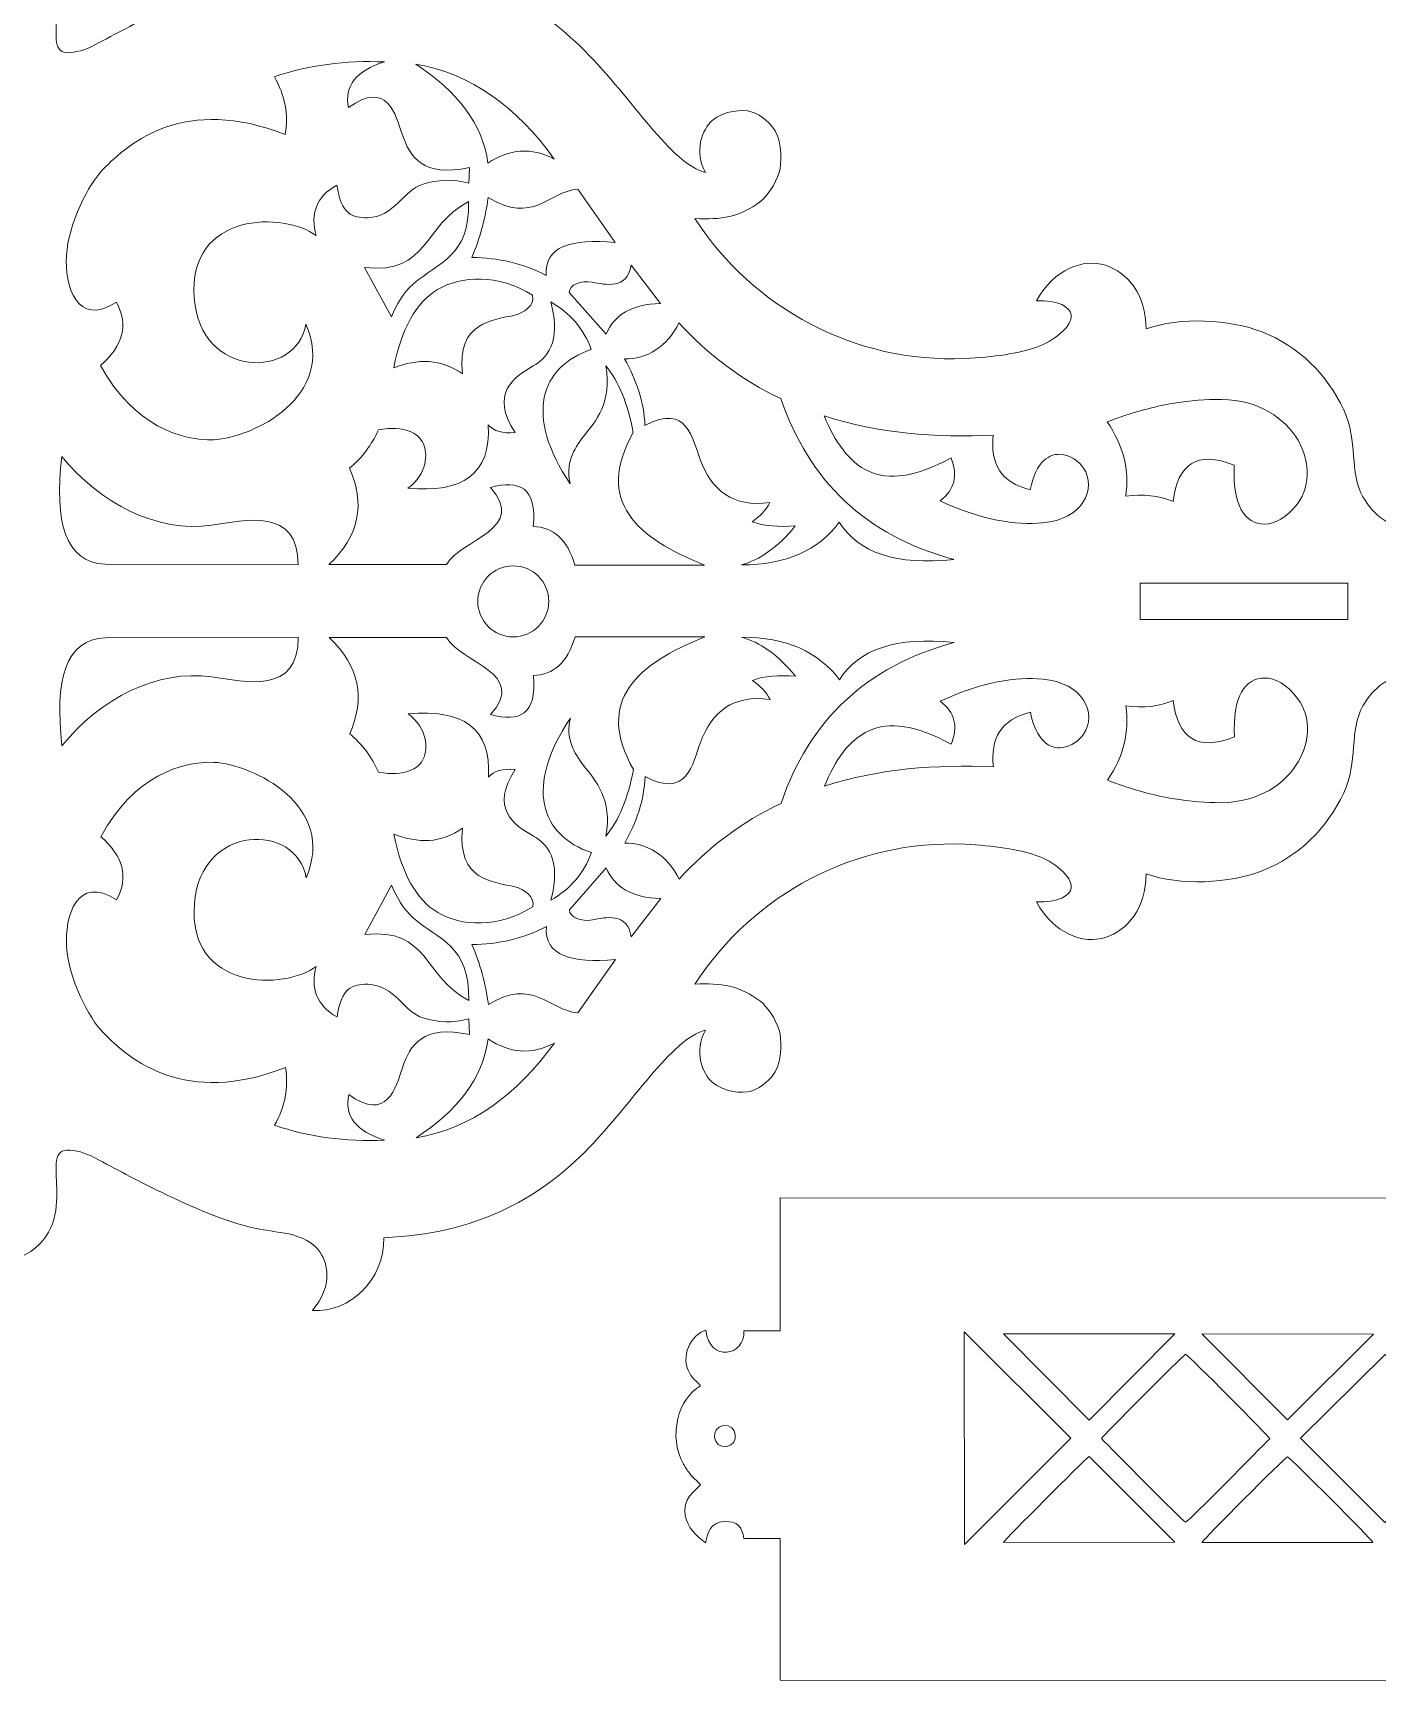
# Model space of a CAD drawing. Header units: centimetres. Extents: x -26.2 to 23.2, y -17.3 to 12.7.
# Drawn here: x -8.33 to 4.62, y -17.27 to -1.4 of the extents above; entities that cross this region are included whole.
import ezdxf

# ---------------------------------------------------------------- set-up
doc = ezdxf.new("R2010")
doc.units = ezdxf.units.CM
doc.header["$MEASUREMENT"] = 0
doc.layers.add('layer 1', color=7, linetype='Continuous')

msp = doc.modelspace()

# ---------------------------------------------------------------- linework, layer by layer
at = {"layer": 'layer 1', "color": 242, "lineweight": 9}
for points, knots in [([(-17.42366, -6.87285), (-17.42366, -6.87285), (-17.10451, -6.22602), (-17.10451, -6.22602), (-17.10451, -6.22602), (-17.24786, -6.10115), (-17.52272, -5.78415), (-17.33263, -5.4789), (-17.33263, -5.4789), (-17.13137, -5.15574), (-17.03047, -4.99734), (-17.07357, -4.7048), (-17.07357, -4.7048), (-17.10806, -4.47069), (-17.34106, -4.25549), (-17.70561, -4.25341), (-17.70561, -4.25341), (-17.70561, -4.25341), (-17.70561, -2.42116), (-17.70561, -2.42116), (-17.70561, -2.42116), (-17.51867, -2.40124), (-17.27119, -2.39665), (-17.1032, -2.54837), (-17.1032, -2.54837), (-16.9689, -2.66966), (-16.88665, -2.79445), (-16.85369, -2.9163), (-16.85369, -2.9163), (-16.68022, -3.55752), (-15.78228, -3.69007), (-15.5815, -2.86972), (-15.5815, -2.86972), (-15.34011, -3.12954), (-15.07183, -3.2263), (-14.74888, -3.09585), (-14.74888, -3.09585), (-14.74888, -3.09585), (-10.89257, -2.10366), (-10.89257, -2.10366), (-10.89257, -2.10366), (-10.4801, -2.02353), (-10.22685, -1.82662), (-10.21126, -1.45543), (-10.21126, -1.45543), (-9.76128, -1.88879), (-9.31692, -1.815), (-9.10587, -1.37278), (-9.10587, -1.37278), (-9.03833, -1.23127), (-9.0322, -0.92292), (-9.29101, -0.73527), (-9.29101, -0.73527), (-9.0736, -0.41383), (-8.60571, -0.46551), (-8.39626, -0.58468), (-8.39626, -0.58468), (-7.83002, -0.90683), (-8.30358, -1.61953), (-7.96907, -1.59091), (-7.96907, -1.59091), (-7.88062, -1.58334), (-7.78954, -1.55433), (-7.69523, -1.49679), (-7.69523, -1.49679), (-7.48714, -1.39015), (-7.29569, -1.283), (-7.08639, -1.18429), (-7.08639, -1.18429), (-6.79229, -1.0456), (-6.49584, -0.9015), (-6.17192, -0.83733), (-6.17192, -0.83733), (-6.08531, -0.82017), (-5.99342, -0.80505), (-5.90284, -0.79131), (-5.90284, -0.79131), (-5.6814, -0.75772), (-5.53044, -0.64088), (-5.50045, -0.46194), (-5.50045, -0.46194), (-5.48125, -0.34737), (-5.49806, -0.21612), (-5.63396, -0.04653), (-5.63396, -0.04653), (-5.26893, -0.02586), (-4.9434, -0.34004), (-4.94438, -0.74768), (-4.94438, -0.74768), (-4.06831, -0.78374), (-3.47167, -1.11164), (-3.01471, -1.5688), (-3.01471, -1.5688), (-2.54198, -2.04172), (-2.18694, -2.65821), (-1.8471, -2.74405), (-1.8471, -2.74405), (-1.96453, -2.54364), (-1.87782, -2.32716), (-1.78342, -2.24453), (-1.78342, -2.24453), (-1.67003, -2.14527), (-1.493, -2.13592), (-1.4093, -2.15968), (-1.4093, -2.15968), (-1.30216, -2.1901), (-1.21073, -2.28445), (-1.17677, -2.34386), (-1.17677, -2.34386), (-1.11014, -2.46043), (-1.11394, -2.66425), (-1.13843, -2.7454), (-1.13843, -2.7454), (-1.17162, -2.85537), (-1.26101, -2.97746), (-1.31573, -3.0201), (-1.31573, -3.0201), (-1.52036, -3.17958), (-1.70074, -3.1979), (-1.94962, -3.18847), (-1.94962, -3.18847), (-1.38406, -4.05657), (-0.40731, -4.581), (0.64885, -4.5349), (0.64885, -4.5349), (0.92675, -4.52277), (1.16836, -4.48518), (1.33437, -4.42818), (1.33437, -4.42818), (1.50225, -4.37054), (1.68657, -4.22679), (1.67459, -4.1146), (1.67459, -4.1146), (1.66696, -4.04314), (1.54823, -3.96956), (1.33866, -3.97974), (1.33866, -3.97974), (1.50844, -3.67161), (1.79154, -3.57034), (2.00303, -3.63809), (2.00303, -3.63809), (2.21918, -3.70733), (2.39223, -3.91944), (2.39616, -4.25093), (2.39616, -4.25093), (2.71893, -4.1322), (3.20021, -4.15682), (3.51355, -4.27928), (3.51355, -4.27928), (3.86469, -4.41651), (4.1358, -4.68394), (4.29801, -5.02922), (4.29801, -5.02922), (4.4384, -5.32806), (4.34964, -5.63378), (4.48354, -5.86587), (4.48354, -5.86587), (4.58762, -6.04627), (4.73297, -6.1594), (4.94679, -6.17739), (4.94679, -6.17739), (5.10301, -6.19053), (5.27288, -6.0725), (5.42894, -5.82774), (5.42894, -5.82774), (5.61896, -6.03355), (5.60106, -6.27897), (5.42067, -6.55535), (5.42067, -6.55535), (5.70006, -6.56158), (5.9323, -6.65492), (6.09702, -6.87285), (6.09702, -6.87285), (5.9323, -7.09078), (5.70006, -7.18412), (5.42067, -7.19035), (5.42067, -7.19035), (5.60106, -7.46673), (5.61896, -7.71215), (5.42894, -7.91796), (5.42894, -7.91796), (5.27288, -7.6732), (5.10301, -7.55517), (4.94679, -7.56831), (4.94679, -7.56831), (4.73297, -7.5863), (4.58762, -7.69943), (4.48354, -7.87983), (4.48354, -7.87983), (4.34964, -8.11192), (4.4384, -8.41764), (4.29801, -8.71648), (4.29801, -8.71648), (4.1358, -9.06176), (3.86469, -9.32919), (3.51355, -9.46642), (3.51355, -9.46642), (3.20021, -9.58888), (2.71893, -9.6135), (2.39616, -9.49477), (2.39616, -9.49477), (2.39223, -9.82626), (2.21918, -10.03837), (2.00303, -10.10761), (2.00303, -10.10761), (1.79154, -10.17536), (1.50844, -10.07409), (1.33866, -9.76596), (1.33866, -9.76596), (1.54823, -9.77614), (1.66696, -9.70256), (1.67459, -9.6311), (1.67459, -9.6311), (1.68657, -9.51891), (1.50225, -9.37516), (1.33437, -9.31752), (1.33437, -9.31752), (1.16836, -9.26052), (0.92675, -9.22293), (0.64885, -9.2108), (0.64885, -9.2108), (-0.40731, -9.1647), (-1.38406, -9.68913), (-1.94962, -10.55723), (-1.94962, -10.55723), (-1.70074, -10.5478), (-1.52036, -10.56612), (-1.31573, -10.7256), (-1.31573, -10.7256), (-1.26101, -10.76824), (-1.17162, -10.89033), (-1.13843, -11.0003), (-1.13843, -11.0003), (-1.11394, -11.08145), (-1.11014, -11.28527), (-1.17677, -11.40184), (-1.17677, -11.40184), (-1.21073, -11.46125), (-1.30216, -11.5556), (-1.4093, -11.58602), (-1.4093, -11.58602), (-1.493, -11.60978), (-1.67003, -11.60043), (-1.78342, -11.50117), (-1.78342, -11.50117), (-1.87782, -11.41854), (-1.96453, -11.20206), (-1.8471, -11.00165), (-1.8471, -11.00165), (-2.18694, -11.08749), (-2.54198, -11.70398), (-3.01471, -12.1769), (-3.01471, -12.1769), (-3.47167, -12.63406), (-4.06831, -12.96196), (-4.94438, -12.99802), (-4.94438, -12.99802), (-4.9434, -13.40566), (-5.26893, -13.71984), (-5.63396, -13.69917), (-5.63396, -13.69917), (-5.49806, -13.52958), (-5.48125, -13.39833), (-5.50045, -13.28376), (-5.50045, -13.28376), (-5.53044, -13.10482), (-5.6814, -12.98798), (-5.90284, -12.95439), (-5.90284, -12.95439), (-5.99342, -12.94065), (-6.08531, -12.92553), (-6.17192, -12.90837), (-6.17192, -12.90837), (-6.49584, -12.8442), (-6.79229, -12.7001), (-7.08639, -12.56141), (-7.08639, -12.56141), (-7.29569, -12.4627), (-7.48714, -12.35555), (-7.69523, -12.24891), (-7.69523, -12.24891), (-7.78954, -12.19137), (-7.88062, -12.16236), (-7.96907, -12.15479), (-7.96907, -12.15479), (-8.30358, -12.12617), (-7.83002, -12.83887), (-8.39626, -13.16102), (-8.39626, -13.16102), (-8.60571, -13.28019), (-9.0736, -13.33187), (-9.29101, -13.01043), (-9.29101, -13.01043), (-9.0322, -12.82278), (-9.03833, -12.51443), (-9.10587, -12.37292), (-9.10587, -12.37292), (-9.31692, -11.9307), (-9.76128, -11.85691), (-10.21126, -12.29027), (-10.21126, -12.29027), (-10.22685, -11.91908), (-10.4801, -11.72217), (-10.89257, -11.64204), (-10.89257, -11.64204), (-10.89257, -11.64204), (-14.74888, -10.64985), (-14.74888, -10.64985), (-14.74888, -10.64985), (-15.07183, -10.5194), (-15.34011, -10.61616), (-15.5815, -10.87598), (-15.5815, -10.87598), (-15.78228, -10.05563), (-16.68022, -10.18818), (-16.85369, -10.8294), (-16.85369, -10.8294), (-16.88665, -10.95125), (-16.9689, -11.07604), (-17.1032, -11.19733), (-17.1032, -11.19733), (-17.27119, -11.34905), (-17.51867, -11.34446), (-17.70561, -11.32454), (-17.70561, -11.32454), (-17.70561, -11.32454), (-17.70561, -9.49229), (-17.70561, -9.49229), (-17.70561, -9.49229), (-17.34106, -9.49021), (-17.10806, -9.27501), (-17.07357, -9.0409), (-17.07357, -9.0409), (-17.03047, -8.74836), (-17.13137, -8.58996), (-17.33263, -8.2668), (-17.33263, -8.2668), (-17.52272, -7.96155), (-17.24786, -7.64455), (-17.10451, -7.51968), (-17.10451, -7.51968), (-17.10451, -7.51968), (-17.42366, -6.87285), (-17.42366, -6.87285)], [0, 0, 0, 0, 0.01149425, 0.01149425, 0.01149425, 0.01149425, 0.02298851, 0.02298851, 0.02298851, 0.02298851, 0.03448276, 0.03448276, 0.03448276, 0.03448276, 0.04597701, 0.04597701, 0.04597701, 0.04597701, 0.05747126, 0.05747126, 0.05747126, 0.05747126, 0.06896552, 0.06896552, 0.06896552, 0.06896552, 0.08045977, 0.08045977, 0.08045977, 0.08045977, 0.09195402, 0.09195402, 0.09195402, 0.09195402, 0.10344828, 0.10344828, 0.10344828, 0.10344828, 0.11494253, 0.11494253, 0.11494253, 0.11494253, 0.12643678, 0.12643678, 0.12643678, 0.12643678, 0.13793103, 0.13793103, 0.13793103, 0.13793103, 0.14942529, 0.14942529, 0.14942529, 0.14942529, 0.16091954, 0.16091954, 0.16091954, 0.16091954, 0.17241379, 0.17241379, 0.17241379, 0.17241379, 0.18390805, 0.18390805, 0.18390805, 0.18390805, 0.1954023, 0.1954023, 0.1954023, 0.1954023, 0.20689655, 0.20689655, 0.20689655, 0.20689655, 0.2183908, 0.2183908, 0.2183908, 0.2183908, 0.22988506, 0.22988506, 0.22988506, 0.22988506, 0.24137931, 0.24137931, 0.24137931, 0.24137931, 0.25287356, 0.25287356, 0.25287356, 0.25287356, 0.26436782, 0.26436782, 0.26436782, 0.26436782, 0.27586207, 0.27586207, 0.27586207, 0.27586207, 0.28735632, 0.28735632, 0.28735632, 0.28735632, 0.29885057, 0.29885057, 0.29885057, 0.29885057, 0.31034483, 0.31034483, 0.31034483, 0.31034483, 0.32183908, 0.32183908, 0.32183908, 0.32183908, 0.33333333, 0.33333333, 0.33333333, 0.33333333, 0.34482759, 0.34482759, 0.34482759, 0.34482759, 0.35632184, 0.35632184, 0.35632184, 0.35632184, 0.36781609, 0.36781609, 0.36781609, 0.36781609, 0.37931034, 0.37931034, 0.37931034, 0.37931034, 0.3908046, 0.3908046, 0.3908046, 0.3908046, 0.40229885, 0.40229885, 0.40229885, 0.40229885, 0.4137931, 0.4137931, 0.4137931, 0.4137931, 0.42528736, 0.42528736, 0.42528736, 0.42528736, 0.43678161, 0.43678161, 0.43678161, 0.43678161, 0.44827586, 0.44827586, 0.44827586, 0.44827586, 0.45977011, 0.45977011, 0.45977011, 0.45977011, 0.47126437, 0.47126437, 0.47126437, 0.47126437, 0.48275862, 0.48275862, 0.48275862, 0.48275862, 0.49425287, 0.49425287, 0.49425287, 0.49425287, 0.50574713, 0.50574713, 0.50574713, 0.50574713, 0.51724138, 0.51724138, 0.51724138, 0.51724138, 0.52873563, 0.52873563, 0.52873563, 0.52873563, 0.54022989, 0.54022989, 0.54022989, 0.54022989, 0.55172414, 0.55172414, 0.55172414, 0.55172414, 0.56321839, 0.56321839, 0.56321839, 0.56321839, 0.57471264, 0.57471264, 0.57471264, 0.57471264, 0.5862069, 0.5862069, 0.5862069, 0.5862069, 0.59770115, 0.59770115, 0.59770115, 0.59770115, 0.6091954, 0.6091954, 0.6091954, 0.6091954, 0.62068966, 0.62068966, 0.62068966, 0.62068966, 0.63218391, 0.63218391, 0.63218391, 0.63218391, 0.64367816, 0.64367816, 0.64367816, 0.64367816, 0.65517241, 0.65517241, 0.65517241, 0.65517241, 0.66666667, 0.66666667, 0.66666667, 0.66666667, 0.67816092, 0.67816092, 0.67816092, 0.67816092, 0.68965517, 0.68965517, 0.68965517, 0.68965517, 0.70114943, 0.70114943, 0.70114943, 0.70114943, 0.71264368, 0.71264368, 0.71264368, 0.71264368, 0.72413793, 0.72413793, 0.72413793, 0.72413793, 0.73563218, 0.73563218, 0.73563218, 0.73563218, 0.74712644, 0.74712644, 0.74712644, 0.74712644, 0.75862069, 0.75862069, 0.75862069, 0.75862069, 0.77011494, 0.77011494, 0.77011494, 0.77011494, 0.7816092, 0.7816092, 0.7816092, 0.7816092, 0.79310345, 0.79310345, 0.79310345, 0.79310345, 0.8045977, 0.8045977, 0.8045977, 0.8045977, 0.81609195, 0.81609195, 0.81609195, 0.81609195, 0.82758621, 0.82758621, 0.82758621, 0.82758621, 0.83908046, 0.83908046, 0.83908046, 0.83908046, 0.85057471, 0.85057471, 0.85057471, 0.85057471, 0.86206897, 0.86206897, 0.86206897, 0.86206897, 0.87356322, 0.87356322, 0.87356322, 0.87356322, 0.88505747, 0.88505747, 0.88505747, 0.88505747, 0.89655172, 0.89655172, 0.89655172, 0.89655172, 0.90804598, 0.90804598, 0.90804598, 0.90804598, 0.91954023, 0.91954023, 0.91954023, 0.91954023, 0.93103448, 0.93103448, 0.93103448, 0.93103448, 0.94252874, 0.94252874, 0.94252874, 0.94252874, 0.95402299, 0.95402299, 0.95402299, 0.95402299, 0.96551724, 0.96551724, 0.96551724, 0.96551724, 0.97701149, 0.97701149, 0.97701149, 0.97701149, 1, 1, 1, 1]), ([(-5.28605, -2.12031), (-4.91361, -1.84501), (-4.83095, -2.19391), (-4.76899, -2.3759), (-4.76899, -2.3759), (-4.69385, -2.59662), (-4.57241, -2.79587), (-4.12188, -2.69578), (-4.12188, -2.69578), (-4.12188, -2.69578), (-4.1285, -2.84791), (-4.1285, -2.84791), (-4.1285, -2.84791), (-4.27808, -2.80313), (-4.42755, -2.81493), (-4.56803, -2.85566), (-4.56803, -2.85566), (-4.75324, -2.90936), (-4.84132, -3.17523), (-5.10316, -3.17981), (-5.10316, -3.17981), (-5.24821, -3.18235), (-5.35944, -3.14807), (-5.39849, -2.86527), (-5.39849, -2.86527), (-5.60044, -2.98088), (-5.65281, -3.14406), (-5.599, -3.35228), (-5.599, -3.35228), (-5.89438, -3.12418), (-6.83554, -3.11278), (-6.77237, -3.95487), (-6.77237, -3.95487), (-6.71427, -4.72946), (-5.78286, -4.7394), (-5.69615, -4.2039), (-5.69615, -4.2039), (-5.39539, -4.89734), (-6.20701, -5.29971), (-6.58355, -5.31627), (-6.58355, -5.31627), (-6.88957, -5.32973), (-7.35702, -5.1853), (-7.67392, -4.60078), (-7.67392, -4.60078), (-7.46173, -4.41705), (-7.39883, -4.21565), (-7.52178, -3.99224), (-7.52178, -3.99224), (-7.90401, -4.2434), (-8.0219, -3.82724), (-8.00307, -3.54234), (-8.00307, -3.54234), (-7.98243, -3.23003), (-7.78789, -2.85572), (-7.6512, -2.7153), (-7.6512, -2.7153), (-7.39075, -2.44775), (-6.86094, -2.00362), (-5.89459, -2.37828), (-5.89459, -2.37828), (-5.86326, -2.18871), (-5.89725, -2.00343), (-6.00043, -1.82265), (-6.00043, -1.82265), (-5.67215, -1.71177), (-5.31681, -1.66302), (-4.94003, -1.68002), (-4.94003, -1.68002), (-5.21382, -1.76363), (-5.32974, -1.9132), (-5.28605, -2.12031)], [0, 0, 0, 0, 0.05263158, 0.05263158, 0.05263158, 0.05263158, 0.10526316, 0.10526316, 0.10526316, 0.10526316, 0.15789474, 0.15789474, 0.15789474, 0.15789474, 0.21052632, 0.21052632, 0.21052632, 0.21052632, 0.26315789, 0.26315789, 0.26315789, 0.26315789, 0.31578947, 0.31578947, 0.31578947, 0.31578947, 0.36842105, 0.36842105, 0.36842105, 0.36842105, 0.42105263, 0.42105263, 0.42105263, 0.42105263, 0.47368421, 0.47368421, 0.47368421, 0.47368421, 0.52631579, 0.52631579, 0.52631579, 0.52631579, 0.57894737, 0.57894737, 0.57894737, 0.57894737, 0.63157895, 0.63157895, 0.63157895, 0.63157895, 0.68421053, 0.68421053, 0.68421053, 0.68421053, 0.73684211, 0.73684211, 0.73684211, 0.73684211, 0.78947368, 0.78947368, 0.78947368, 0.78947368, 0.84210526, 0.84210526, 0.84210526, 0.84210526, 0.89473684, 0.89473684, 0.89473684, 0.89473684, 1, 1, 1, 1]), ([(-3.94317, -2.65462), (-3.73899, -2.51681), (-3.52667, -2.497), (-3.30486, -2.61494), (-3.30486, -2.61494), (-3.66854, -2.11127), (-4.10646, -1.79126), (-4.63771, -1.70212), (-4.63771, -1.70212), (-4.23593, -1.96427), (-3.99218, -2.2778), (-3.94317, -2.65462)], [0, 0, 0, 0, 0.25, 0.25, 0.25, 0.25, 0.5, 0.5, 0.5, 0.5, 1, 1, 1, 1]), ([(-3.07787, -2.90467), (-3.07787, -2.90467), (-2.71737, -3.4173), (-2.71737, -3.4173), (-2.71737, -3.4173), (-3.13644, -3.38095), (-3.4041, -3.45363), (-3.38215, -3.73481), (-3.38215, -3.73481), (-3.60758, -3.61765), (-3.84795, -3.56532), (-4.09983, -3.56283), (-4.09983, -3.56283), (-4.02004, -3.38338), (-3.96793, -3.18998), (-3.94108, -2.98405), (-3.94108, -2.98405), (-3.50617, -3.25029), (-3.36561, -2.93113), (-3.07787, -2.90467)], [0, 0, 0, 0, 0.16666667, 0.16666667, 0.16666667, 0.16666667, 0.33333333, 0.33333333, 0.33333333, 0.33333333, 0.5, 0.5, 0.5, 0.5, 0.66666667, 0.66666667, 0.66666667, 0.66666667, 1, 1, 1, 1]), ([(-4.12936, -3.02486), (-4.57585, -3.25307), (-4.50638, -3.726), (-5.13147, -3.65986), (-5.13147, -3.65986), (-5.13147, -3.65986), (-4.8735, -4.1328), (-4.8735, -4.1328), (-4.8735, -4.1328), (-4.82077, -4.01646), (-4.76472, -3.90509), (-4.66074, -3.81603), (-4.66074, -3.81603), (-4.41947, -3.60938), (-4.11719, -3.55374), (-4.12936, -3.02486)], [0, 0, 0, 0, 0.2, 0.2, 0.2, 0.2, 0.4, 0.4, 0.4, 0.4, 0.6, 0.6, 0.6, 0.6, 1, 1, 1, 1]), ([(-2.28105, -4.00577), (-2.28105, -4.00577), (-2.56548, -3.63535), (-2.56548, -3.63535), (-2.56548, -3.63535), (-2.59745, -3.87558), (-2.81659, -3.82379), (-2.93919, -3.80041), (-2.93919, -3.80041), (-3.04889, -3.77949), (-3.15791, -3.82695), (-3.1608, -3.89829), (-3.1608, -3.89829), (-3.1608, -3.89829), (-2.80527, -4.30013), (-2.80527, -4.30013), (-2.80527, -4.30013), (-2.72821, -4.11708), (-2.56096, -4.01244), (-2.28105, -4.00577)], [0, 0, 0, 0, 0.16666667, 0.16666667, 0.16666667, 0.16666667, 0.33333333, 0.33333333, 0.33333333, 0.33333333, 0.5, 0.5, 0.5, 0.5, 0.66666667, 0.66666667, 0.66666667, 0.66666667, 1, 1, 1, 1]), ([(-4.84994, -4.62437), (-4.77632, -4.25109), (-4.63784, -3.99585), (-4.42788, -3.87095), (-4.42788, -3.87095), (-4.20579, -3.73882), (-3.84417, -3.71612), (-3.51378, -3.92653), (-3.51378, -3.92653), (-3.48797, -4.02511), (-3.60121, -4.09836), (-3.68441, -4.11807), (-3.68441, -4.11807), (-3.88715, -4.1661), (-4.24867, -4.17613), (-4.18848, -4.6839), (-4.18848, -4.6839), (-4.39684, -4.53309), (-4.61952, -4.53704), (-4.84994, -4.62437)], [0, 0, 0, 0, 0.16666667, 0.16666667, 0.16666667, 0.16666667, 0.33333333, 0.33333333, 0.33333333, 0.33333333, 0.5, 0.5, 0.5, 0.5, 0.66666667, 0.66666667, 0.66666667, 0.66666667, 1, 1, 1, 1]), ([(-3.1511, -5.74036), (-3.20009, -5.55221), (-3.11683, -5.40478), (-3.02356, -5.28672), (-3.02356, -5.28672), (-2.90568, -5.13753), (-2.74478, -4.95855), (-2.80879, -4.60595), (-2.80879, -4.60595), (-2.68287, -4.75767), (-2.59518, -4.97237), (-2.54421, -5.24757), (-2.54421, -5.24757), (-2.91888, -5.91262), (-2.50576, -6.26526), (-1.85629, -6.52419), (-1.85629, -6.52419), (-1.85629, -6.52419), (-3.10645, -6.52419), (-3.10645, -6.52419), (-3.10645, -6.52419), (-3.17627, -6.27564), (-3.31737, -6.15813), (-3.50622, -6.15212), (-3.50622, -6.15212), (-3.47214, -5.77327), (-3.64101, -5.70131), (-3.92005, -5.77674), (-3.92005, -5.77674), (-3.5568, -6.17912), (-4.20227, -6.27063), (-4.34338, -6.51757), (-4.34338, -6.51757), (-4.34338, -6.51757), (-5.47448, -6.51757), (-5.47448, -6.51757), (-5.47448, -6.51757), (-5.18087, -6.24268), (-5.12427, -5.93258), (-5.27604, -5.59153), (-5.27604, -5.59153), (-5.15456, -5.49029), (-5.06239, -5.36646), (-4.99823, -5.22111), (-4.99823, -5.22111), (-4.7427, -5.17672), (-4.60872, -5.255), (-4.56412, -5.3566), (-4.56412, -5.3566), (-4.52398, -5.44807), (-4.52333, -5.64581), (-4.7138, -5.78335), (-4.7138, -5.78335), (-4.18625, -5.83296), (-3.91181, -5.64555), (-3.93989, -5.17481), (-3.93989, -5.17481), (-3.88685, -5.2342), (-3.80113, -5.25873), (-3.68192, -5.24757), (-3.68192, -5.24757), (-3.926, -4.87496), (-3.69912, -4.7155), (-3.50633, -4.60599), (-3.50633, -4.60599), (-3.38406, -4.53654), (-3.23202, -4.39099), (-3.33796, -3.9908), (-3.33796, -3.9908), (-3.15808, -4.09313), (-3.02397, -4.24123), (-2.9477, -4.4472), (-2.9477, -4.4472), (-3.44183, -4.61443), (-3.59297, -5.08751), (-3.1511, -5.74036)], [0, 0, 0, 0, 0.05, 0.05, 0.05, 0.05, 0.1, 0.1, 0.1, 0.1, 0.15, 0.15, 0.15, 0.15, 0.2, 0.2, 0.2, 0.2, 0.25, 0.25, 0.25, 0.25, 0.3, 0.3, 0.3, 0.3, 0.35, 0.35, 0.35, 0.35, 0.4, 0.4, 0.4, 0.4, 0.45, 0.45, 0.45, 0.45, 0.5, 0.5, 0.5, 0.5, 0.55, 0.55, 0.55, 0.55, 0.6, 0.6, 0.6, 0.6, 0.65, 0.65, 0.65, 0.65, 0.7, 0.7, 0.7, 0.7, 0.75, 0.75, 0.75, 0.75, 0.8, 0.8, 0.8, 0.8, 0.85, 0.85, 0.85, 0.85, 0.9, 0.9, 0.9, 0.9, 1, 1, 1, 1]), ([(-1.12211, -4.92131), (-1.50175, -4.74234), (-1.82566, -4.49554), (-2.10385, -4.19309), (-2.10385, -4.19309), (-2.21173, -4.41687), (-2.41572, -4.54662), (-2.62776, -4.53891), (-2.62776, -4.53891), (-2.51586, -4.73967), (-2.43783, -4.95637), (-2.4318, -5.17928), (-2.4318, -5.17928), (-2.02279, -4.96109), (-1.9721, -5.31167), (-1.89933, -5.50696), (-1.89933, -5.50696), (-1.79006, -5.80022), (-1.5864, -5.97335), (-1.22794, -5.92012), (-1.22794, -5.92012), (-1.26345, -5.99772), (-1.3266, -6.05462), (-1.39744, -6.10574), (-1.39744, -6.10574), (-1.28076, -6.15006), (-1.14397, -6.15799), (-0.9832, -6.14501), (-0.9832, -6.14501), (-1.15071, -6.35432), (-1.33012, -6.47506), (-1.50203, -6.52122), (-1.50203, -6.52122), (-1.07313, -6.52297), (-0.75947, -6.37918), (-0.55986, -6.11194), (-0.55986, -6.11194), (-0.37287, -6.4036), (-0.01263, -6.53025), (0.54477, -6.46913), (0.54477, -6.46913), (-0.30851, -6.24182), (-0.85093, -5.71308), (-1.12211, -4.92131)], [0, 0, 0, 0, 0.08333333, 0.08333333, 0.08333333, 0.08333333, 0.16666667, 0.16666667, 0.16666667, 0.16666667, 0.25, 0.25, 0.25, 0.25, 0.33333333, 0.33333333, 0.33333333, 0.33333333, 0.41666667, 0.41666667, 0.41666667, 0.41666667, 0.5, 0.5, 0.5, 0.5, 0.58333333, 0.58333333, 0.58333333, 0.58333333, 0.66666667, 0.66666667, 0.66666667, 0.66666667, 0.75, 0.75, 0.75, 0.75, 0.83333333, 0.83333333, 0.83333333, 0.83333333, 1, 1, 1, 1]), ([(2.65532, -5.91197), (2.69794, -5.5519), (2.88391, -5.41877), (3.24402, -5.5614), (3.24402, -5.5614), (3.22461, -5.95354), (3.34864, -6.12738), (3.53423, -6.12836), (3.53423, -6.12836), (3.63619, -6.12889), (3.75066, -6.0671), (3.85215, -5.93233), (3.85215, -5.93233), (4.12749, -5.56668), (3.79129, -4.89918), (3.05716, -4.92898), (3.05716, -4.92898), (2.92689, -4.93427), (2.76681, -4.94202), (2.57082, -4.98204), (2.57082, -4.98204), (2.41209, -5.01445), (2.22971, -5.06547), (2.02032, -5.14468), (2.02032, -5.14468), (2.17824, -5.37386), (2.23502, -5.61223), (2.19892, -5.85905), (2.19892, -5.85905), (2.36569, -5.83902), (2.51941, -5.85262), (2.65532, -5.91197)], [0, 0, 0, 0, 0.11111111, 0.11111111, 0.11111111, 0.11111111, 0.22222222, 0.22222222, 0.22222222, 0.22222222, 0.33333333, 0.33333333, 0.33333333, 0.33333333, 0.44444444, 0.44444444, 0.44444444, 0.44444444, 0.55555556, 0.55555556, 0.55555556, 0.55555556, 0.66666667, 0.66666667, 0.66666667, 0.66666667, 0.77777778, 0.77777778, 0.77777778, 0.77777778, 1, 1, 1, 1]), ([(0.92303, -5.27271), (0.89364, -5.54285), (0.99211, -5.73129), (1.28022, -5.79857), (1.28022, -5.79857), (1.33338, -5.5215), (1.46575, -5.44329), (1.58701, -5.45864), (1.58701, -5.45864), (1.6705, -5.4692), (1.74874, -5.52413), (1.79223, -5.58904), (1.79223, -5.58904), (1.92437, -5.78621), (1.78647, -6.0838), (1.39783, -6.11767), (1.39783, -6.11767), (1.1416, -6.14), (0.82119, -6.09664), (0.4104, -5.90441), (0.4104, -5.90441), (0.55429, -5.79829), (0.58398, -5.65885), (0.51623, -5.491), (0.51623, -5.491), (-0.17539, -5.87435), (-0.49806, -5.58688), (-0.70416, -5.0875), (-0.70416, -5.0875), (-0.17644, -5.25691), (0.36885, -5.29734), (0.92303, -5.27271)], [0, 0, 0, 0, 0.11111111, 0.11111111, 0.11111111, 0.11111111, 0.22222222, 0.22222222, 0.22222222, 0.22222222, 0.33333333, 0.33333333, 0.33333333, 0.33333333, 0.44444444, 0.44444444, 0.44444444, 0.44444444, 0.55555556, 0.55555556, 0.55555556, 0.55555556, 0.66666667, 0.66666667, 0.66666667, 0.66666667, 0.77777778, 0.77777778, 0.77777778, 0.77777778, 1, 1, 1, 1]), ([(-8.04725, -5.47682), (-7.67893, -5.93246), (-7.12873, -6.21377), (-6.60496, -6.13926), (-6.60496, -6.13926), (-6.28096, -6.09317), (-5.77008, -5.96276), (-5.77183, -6.52192), (-5.77183, -6.52192), (-5.77183, -6.52192), (-7.63053, -6.51531), (-7.63053, -6.51531), (-7.63053, -6.51531), (-8.01587, -6.4985), (-8.12053, -6.10659), (-8.04725, -5.47682)], [0, 0, 0, 0, 0.2, 0.2, 0.2, 0.2, 0.4, 0.4, 0.4, 0.4, 0.6, 0.6, 0.6, 0.6, 1, 1, 1, 1]), ([(-4.04151, -6.87285), (-4.04151, -6.68402), (-3.88843, -6.53094), (-3.6996, -6.53094), (-3.6996, -6.53094), (-3.51077, -6.53094), (-3.35769, -6.68402), (-3.35769, -6.87285), (-3.35769, -6.87285), (-3.35769, -7.06168), (-3.51077, -7.21476), (-3.6996, -7.21476), (-3.6996, -7.21476), (-3.88843, -7.21476), (-4.04151, -7.06168), (-4.04151, -6.87285)], [0, 0, 0, 0, 0.2, 0.2, 0.2, 0.2, 0.4, 0.4, 0.4, 0.4, 0.6, 0.6, 0.6, 0.6, 1, 1, 1, 1]), ([(4.33865, -7.04785), (4.33865, -7.04785), (2.33865, -7.04785), (2.33865, -7.04785), (2.33865, -7.04785), (2.33865, -7.04785), (2.33865, -6.69784), (2.33865, -6.69784), (2.33865, -6.69784), (2.33865, -6.69784), (4.33865, -6.69784), (4.33865, -6.69784), (4.33865, -6.69784), (4.33865, -6.69784), (4.33865, -7.04785), (4.33865, -7.04785)], [0, 0, 0, 0, 0.2, 0.2, 0.2, 0.2, 0.4, 0.4, 0.4, 0.4, 0.6, 0.6, 0.6, 0.6, 1, 1, 1, 1]), ([(-8.04568, -8.26211), (-7.67736, -7.80647), (-7.12716, -7.52516), (-6.60339, -7.59967), (-6.60339, -7.59967), (-6.27939, -7.64576), (-5.76851, -7.77617), (-5.77026, -7.21701), (-5.77026, -7.21701), (-5.77026, -7.21701), (-7.62896, -7.22362), (-7.62896, -7.22362), (-7.62896, -7.22362), (-8.0143, -7.24043), (-8.11896, -7.63234), (-8.04568, -8.26211)], [0, 0, 0, 0, 0.2, 0.2, 0.2, 0.2, 0.4, 0.4, 0.4, 0.4, 0.6, 0.6, 0.6, 0.6, 1, 1, 1, 1]), ([(-3.14953, -7.99857), (-3.19852, -8.18672), (-3.11526, -8.33415), (-3.02199, -8.45221), (-3.02199, -8.45221), (-2.90411, -8.6014), (-2.74321, -8.78038), (-2.80722, -9.13298), (-2.80722, -9.13298), (-2.6813, -8.98126), (-2.59361, -8.76656), (-2.54264, -8.49136), (-2.54264, -8.49136), (-2.91731, -7.82631), (-2.50419, -7.47367), (-1.85472, -7.21474), (-1.85472, -7.21474), (-1.85472, -7.21474), (-3.10488, -7.21474), (-3.10488, -7.21474), (-3.10488, -7.21474), (-3.1747, -7.46329), (-3.3158, -7.5808), (-3.50465, -7.58681), (-3.50465, -7.58681), (-3.47057, -7.96566), (-3.63944, -8.03762), (-3.91848, -7.96219), (-3.91848, -7.96219), (-3.55523, -7.55981), (-4.2007, -7.4683), (-4.34181, -7.22136), (-4.34181, -7.22136), (-4.34181, -7.22136), (-5.47291, -7.22136), (-5.47291, -7.22136), (-5.47291, -7.22136), (-5.1793, -7.49625), (-5.1227, -7.80635), (-5.27447, -8.1474), (-5.27447, -8.1474), (-5.15299, -8.24864), (-5.06082, -8.37247), (-4.99666, -8.51782), (-4.99666, -8.51782), (-4.74113, -8.56221), (-4.60715, -8.48393), (-4.56255, -8.38233), (-4.56255, -8.38233), (-4.52241, -8.29086), (-4.52176, -8.09312), (-4.71223, -7.95558), (-4.71223, -7.95558), (-4.18468, -7.90597), (-3.91024, -8.09338), (-3.93832, -8.56412), (-3.93832, -8.56412), (-3.88528, -8.50473), (-3.79956, -8.4802), (-3.68035, -8.49136), (-3.68035, -8.49136), (-3.92443, -8.86397), (-3.69755, -9.02343), (-3.50476, -9.13294), (-3.50476, -9.13294), (-3.38249, -9.20239), (-3.23045, -9.34794), (-3.33639, -9.74813), (-3.33639, -9.74813), (-3.15651, -9.6458), (-3.0224, -9.4977), (-2.94613, -9.29173), (-2.94613, -9.29173), (-3.44026, -9.1245), (-3.5914, -8.65142), (-3.14953, -7.99857)], [0, 0, 0, 0, 0.05, 0.05, 0.05, 0.05, 0.1, 0.1, 0.1, 0.1, 0.15, 0.15, 0.15, 0.15, 0.2, 0.2, 0.2, 0.2, 0.25, 0.25, 0.25, 0.25, 0.3, 0.3, 0.3, 0.3, 0.35, 0.35, 0.35, 0.35, 0.4, 0.4, 0.4, 0.4, 0.45, 0.45, 0.45, 0.45, 0.5, 0.5, 0.5, 0.5, 0.55, 0.55, 0.55, 0.55, 0.6, 0.6, 0.6, 0.6, 0.65, 0.65, 0.65, 0.65, 0.7, 0.7, 0.7, 0.7, 0.75, 0.75, 0.75, 0.75, 0.8, 0.8, 0.8, 0.8, 0.85, 0.85, 0.85, 0.85, 0.9, 0.9, 0.9, 0.9, 1, 1, 1, 1]), ([(-1.12054, -8.81762), (-1.50018, -8.99659), (-1.82409, -9.24339), (-2.10228, -9.54584), (-2.10228, -9.54584), (-2.21016, -9.32206), (-2.41415, -9.19231), (-2.62619, -9.20002), (-2.62619, -9.20002), (-2.51429, -8.99926), (-2.43626, -8.78256), (-2.43023, -8.55965), (-2.43023, -8.55965), (-2.02122, -8.77784), (-1.97053, -8.42726), (-1.89776, -8.23197), (-1.89776, -8.23197), (-1.78849, -7.93871), (-1.58483, -7.76558), (-1.22637, -7.81881), (-1.22637, -7.81881), (-1.26188, -7.74121), (-1.32503, -7.68431), (-1.39587, -7.63319), (-1.39587, -7.63319), (-1.27919, -7.58887), (-1.1424, -7.58094), (-0.98163, -7.59392), (-0.98163, -7.59392), (-1.14914, -7.38461), (-1.32855, -7.26387), (-1.50046, -7.21771), (-1.50046, -7.21771), (-1.07156, -7.21596), (-0.7579, -7.35975), (-0.55829, -7.62699), (-0.55829, -7.62699), (-0.3713, -7.33533), (-0.01106, -7.20868), (0.54634, -7.2698), (0.54634, -7.2698), (-0.30694, -7.49711), (-0.84936, -8.02585), (-1.12054, -8.81762)], [0, 0, 0, 0, 0.08333333, 0.08333333, 0.08333333, 0.08333333, 0.16666667, 0.16666667, 0.16666667, 0.16666667, 0.25, 0.25, 0.25, 0.25, 0.33333333, 0.33333333, 0.33333333, 0.33333333, 0.41666667, 0.41666667, 0.41666667, 0.41666667, 0.5, 0.5, 0.5, 0.5, 0.58333333, 0.58333333, 0.58333333, 0.58333333, 0.66666667, 0.66666667, 0.66666667, 0.66666667, 0.75, 0.75, 0.75, 0.75, 0.83333333, 0.83333333, 0.83333333, 0.83333333, 1, 1, 1, 1]), ([(0.9246, -8.46622), (0.89521, -8.19608), (0.99368, -8.00764), (1.28179, -7.94036), (1.28179, -7.94036), (1.33495, -8.21743), (1.46732, -8.29564), (1.58858, -8.28029), (1.58858, -8.28029), (1.67207, -8.26973), (1.75031, -8.2148), (1.7938, -8.14989), (1.7938, -8.14989), (1.92594, -7.95272), (1.78804, -7.65513), (1.3994, -7.62126), (1.3994, -7.62126), (1.14317, -7.59893), (0.82276, -7.64229), (0.41197, -7.83452), (0.41197, -7.83452), (0.55586, -7.94064), (0.58555, -8.08008), (0.5178, -8.24793), (0.5178, -8.24793), (-0.17382, -7.86458), (-0.49649, -8.15205), (-0.70259, -8.65143), (-0.70259, -8.65143), (-0.17487, -8.48202), (0.37042, -8.44159), (0.9246, -8.46622)], [0, 0, 0, 0, 0.11111111, 0.11111111, 0.11111111, 0.11111111, 0.22222222, 0.22222222, 0.22222222, 0.22222222, 0.33333333, 0.33333333, 0.33333333, 0.33333333, 0.44444444, 0.44444444, 0.44444444, 0.44444444, 0.55555556, 0.55555556, 0.55555556, 0.55555556, 0.66666667, 0.66666667, 0.66666667, 0.66666667, 0.77777778, 0.77777778, 0.77777778, 0.77777778, 1, 1, 1, 1]), ([(2.65689, -7.82696), (2.69951, -8.18703), (2.88548, -8.32016), (3.24559, -8.17753), (3.24559, -8.17753), (3.22618, -7.78539), (3.35021, -7.61155), (3.5358, -7.61057), (3.5358, -7.61057), (3.63776, -7.61004), (3.75223, -7.67183), (3.85372, -7.8066), (3.85372, -7.8066), (4.12906, -8.17225), (3.79286, -8.83975), (3.05873, -8.80995), (3.05873, -8.80995), (2.92846, -8.80466), (2.76838, -8.79691), (2.57239, -8.75689), (2.57239, -8.75689), (2.41366, -8.72448), (2.23128, -8.67346), (2.02189, -8.59425), (2.02189, -8.59425), (2.17981, -8.36507), (2.23659, -8.1267), (2.20049, -7.87988), (2.20049, -7.87988), (2.36726, -7.89991), (2.52098, -7.88631), (2.65689, -7.82696)], [0, 0, 0, 0, 0.11111111, 0.11111111, 0.11111111, 0.11111111, 0.22222222, 0.22222222, 0.22222222, 0.22222222, 0.33333333, 0.33333333, 0.33333333, 0.33333333, 0.44444444, 0.44444444, 0.44444444, 0.44444444, 0.55555556, 0.55555556, 0.55555556, 0.55555556, 0.66666667, 0.66666667, 0.66666667, 0.66666667, 0.77777778, 0.77777778, 0.77777778, 0.77777778, 1, 1, 1, 1]), ([(-5.28448, -11.61862), (-4.91204, -11.89392), (-4.82938, -11.54502), (-4.76742, -11.36303), (-4.76742, -11.36303), (-4.69228, -11.14231), (-4.57084, -10.94306), (-4.12031, -11.04315), (-4.12031, -11.04315), (-4.12031, -11.04315), (-4.12693, -10.89102), (-4.12693, -10.89102), (-4.12693, -10.89102), (-4.27651, -10.9358), (-4.42598, -10.924), (-4.56646, -10.88327), (-4.56646, -10.88327), (-4.75167, -10.82957), (-4.83975, -10.5637), (-5.10159, -10.55912), (-5.10159, -10.55912), (-5.24664, -10.55658), (-5.35787, -10.59086), (-5.39692, -10.87366), (-5.39692, -10.87366), (-5.59887, -10.75805), (-5.65124, -10.59487), (-5.59743, -10.38665), (-5.59743, -10.38665), (-5.89281, -10.61475), (-6.83397, -10.62615), (-6.7708, -9.78406), (-6.7708, -9.78406), (-6.7127, -9.00947), (-5.78129, -8.99953), (-5.69458, -9.53503), (-5.69458, -9.53503), (-5.39382, -8.84159), (-6.20544, -8.43922), (-6.58198, -8.42266), (-6.58198, -8.42266), (-6.888, -8.4092), (-7.35545, -8.55363), (-7.67235, -9.13815), (-7.67235, -9.13815), (-7.46016, -9.32188), (-7.39726, -9.52328), (-7.52021, -9.74669), (-7.52021, -9.74669), (-7.90244, -9.49553), (-8.02033, -9.91169), (-8.0015, -10.19659), (-8.0015, -10.19659), (-7.98086, -10.5089), (-7.78632, -10.88321), (-7.64963, -11.02363), (-7.64963, -11.02363), (-7.38918, -11.29118), (-6.85937, -11.73531), (-5.89302, -11.36065), (-5.89302, -11.36065), (-5.86169, -11.55022), (-5.89568, -11.7355), (-5.99886, -11.91628), (-5.99886, -11.91628), (-5.67058, -12.02716), (-5.31524, -12.07591), (-4.93846, -12.05891), (-4.93846, -12.05891), (-5.21225, -11.9753), (-5.32817, -11.82573), (-5.28448, -11.61862)], [0, 0, 0, 0, 0.05263158, 0.05263158, 0.05263158, 0.05263158, 0.10526316, 0.10526316, 0.10526316, 0.10526316, 0.15789474, 0.15789474, 0.15789474, 0.15789474, 0.21052632, 0.21052632, 0.21052632, 0.21052632, 0.26315789, 0.26315789, 0.26315789, 0.26315789, 0.31578947, 0.31578947, 0.31578947, 0.31578947, 0.36842105, 0.36842105, 0.36842105, 0.36842105, 0.42105263, 0.42105263, 0.42105263, 0.42105263, 0.47368421, 0.47368421, 0.47368421, 0.47368421, 0.52631579, 0.52631579, 0.52631579, 0.52631579, 0.57894737, 0.57894737, 0.57894737, 0.57894737, 0.63157895, 0.63157895, 0.63157895, 0.63157895, 0.68421053, 0.68421053, 0.68421053, 0.68421053, 0.73684211, 0.73684211, 0.73684211, 0.73684211, 0.78947368, 0.78947368, 0.78947368, 0.78947368, 0.84210526, 0.84210526, 0.84210526, 0.84210526, 0.89473684, 0.89473684, 0.89473684, 0.89473684, 1, 1, 1, 1]), ([(-4.84837, -9.11456), (-4.77475, -9.48784), (-4.63627, -9.74308), (-4.42631, -9.86798), (-4.42631, -9.86798), (-4.20422, -10.00011), (-3.8426, -10.02281), (-3.51221, -9.8124), (-3.51221, -9.8124), (-3.4864, -9.71382), (-3.59964, -9.64057), (-3.68284, -9.62086), (-3.68284, -9.62086), (-3.88558, -9.57283), (-4.2471, -9.5628), (-4.18691, -9.05503), (-4.18691, -9.05503), (-4.39527, -9.20584), (-4.61795, -9.20189), (-4.84837, -9.11456)], [0, 0, 0, 0, 0.16666667, 0.16666667, 0.16666667, 0.16666667, 0.33333333, 0.33333333, 0.33333333, 0.33333333, 0.5, 0.5, 0.5, 0.5, 0.66666667, 0.66666667, 0.66666667, 0.66666667, 1, 1, 1, 1]), ([(-2.27948, -9.73316), (-2.27948, -9.73316), (-2.56391, -10.10358), (-2.56391, -10.10358), (-2.56391, -10.10358), (-2.59588, -9.86335), (-2.81502, -9.91514), (-2.93762, -9.93852), (-2.93762, -9.93852), (-3.04732, -9.95944), (-3.15634, -9.91198), (-3.15923, -9.84064), (-3.15923, -9.84064), (-3.15923, -9.84064), (-2.8037, -9.4388), (-2.8037, -9.4388), (-2.8037, -9.4388), (-2.72664, -9.62185), (-2.55939, -9.72649), (-2.27948, -9.73316)], [0, 0, 0, 0, 0.16666667, 0.16666667, 0.16666667, 0.16666667, 0.33333333, 0.33333333, 0.33333333, 0.33333333, 0.5, 0.5, 0.5, 0.5, 0.66666667, 0.66666667, 0.66666667, 0.66666667, 1, 1, 1, 1]), ([(-4.12779, -10.71407), (-4.57428, -10.48586), (-4.50481, -10.01293), (-5.1299, -10.07907), (-5.1299, -10.07907), (-5.1299, -10.07907), (-4.87193, -9.60613), (-4.87193, -9.60613), (-4.87193, -9.60613), (-4.8192, -9.72247), (-4.76315, -9.83384), (-4.65917, -9.9229), (-4.65917, -9.9229), (-4.4179, -10.12955), (-4.11562, -10.18519), (-4.12779, -10.71407)], [0, 0, 0, 0, 0.2, 0.2, 0.2, 0.2, 0.4, 0.4, 0.4, 0.4, 0.6, 0.6, 0.6, 0.6, 1, 1, 1, 1]), ([(-3.0763, -10.83426), (-3.0763, -10.83426), (-2.7158, -10.32163), (-2.7158, -10.32163), (-2.7158, -10.32163), (-3.13487, -10.35798), (-3.40253, -10.2853), (-3.38058, -10.00412), (-3.38058, -10.00412), (-3.60601, -10.12128), (-3.84638, -10.17361), (-4.09826, -10.1761), (-4.09826, -10.1761), (-4.01847, -10.35555), (-3.96636, -10.54895), (-3.93951, -10.75488), (-3.93951, -10.75488), (-3.5046, -10.48864), (-3.36404, -10.8078), (-3.0763, -10.83426)], [0, 0, 0, 0, 0.16666667, 0.16666667, 0.16666667, 0.16666667, 0.33333333, 0.33333333, 0.33333333, 0.33333333, 0.5, 0.5, 0.5, 0.5, 0.66666667, 0.66666667, 0.66666667, 0.66666667, 1, 1, 1, 1]), ([(-3.9416, -11.08431), (-3.73742, -11.22212), (-3.5251, -11.24193), (-3.30329, -11.12399), (-3.30329, -11.12399), (-3.66697, -11.62766), (-4.10489, -11.94767), (-4.63614, -12.03681), (-4.63614, -12.03681), (-4.23436, -11.77466), (-3.99061, -11.46113), (-3.9416, -11.08431)], [0, 0, 0, 0, 0.25, 0.25, 0.25, 0.25, 0.5, 0.5, 0.5, 0.5, 1, 1, 1, 1])]:
    msp.add_open_spline(points, degree=3, knots=knots, dxfattribs=at)
at = {"layer": 'layer 1', "color": 250, "lineweight": 9}
for points, knots in [([(22.86384, -14.43166), (22.89291, -14.38708), (23.02271, -14.31857), (23.00489, -14.14444), (23.00489, -14.14444), (22.99425, -14.0404), (22.91279, -13.92531), (22.81384, -13.89431), (22.81384, -13.89431), (22.79074, -14.18003), (22.45637, -14.1876), (22.44576, -13.9013), (22.44576, -13.9013), (22.44576, -13.9013), (22.10053, -13.90061), (22.10053, -13.90061), (22.10053, -13.90061), (22.10053, -13.90061), (22.09782, -12.62351), (22.09782, -12.62351), (22.09782, -12.62351), (22.09782, -12.62351), (-1.12801, -12.61301), (-1.12801, -12.61301), (-1.12801, -12.61301), (-1.12801, -12.61301), (-1.12879, -13.89449), (-1.12879, -13.89449), (-1.12879, -13.89449), (-1.12879, -13.89449), (-1.47873, -13.89439), (-1.47873, -13.89439), (-1.47873, -13.89439), (-1.46351, -14.13662), (-1.81045, -14.20628), (-1.84504, -13.88684), (-1.84504, -13.88684), (-1.99012, -13.93415), (-2.09501, -14.13821), (-2.00046, -14.30565), (-2.00046, -14.30565), (-1.96681, -14.36525), (-1.92157, -14.38497), (-1.89521, -14.4246), (-1.89521, -14.4246), (-2.10851, -14.53849), (-2.21307, -14.90968), (-2.06032, -15.1774), (-2.06032, -15.1774), (-2.03786, -15.21678), (-2.01562, -15.24712), (-1.98809, -15.28258), (-1.98809, -15.28258), (-1.9599, -15.31889), (-1.91442, -15.35067), (-1.89567, -15.37815), (-1.89567, -15.37815), (-1.94963, -15.4355), (-2.07499, -15.50925), (-2.04326, -15.67549), (-2.04326, -15.67549), (-2.02236, -15.78491), (-1.93404, -15.87709), (-1.84873, -15.93391), (-1.84873, -15.93391), (-1.82458, -15.82941), (-1.79868, -15.73858), (-1.66935, -15.73145), (-1.66935, -15.73145), (-1.53849, -15.72422), (-1.49417, -15.7802), (-1.47944, -15.8938), (-1.47944, -15.8938), (-1.47944, -15.8938), (-1.12939, -15.8939), (-1.12939, -15.8939), (-1.12939, -15.8939), (-1.12939, -15.8939), (-1.12962, -17.25876), (-1.12962, -17.25876), (-1.12962, -17.25876), (-1.12962, -17.25876), (22.09646, -17.26574), (22.09646, -17.26574), (22.09646, -17.26574), (22.09646, -17.26574), (22.09995, -15.90061), (22.09995, -15.90061), (22.09995, -15.90061), (22.09995, -15.90061), (22.44995, -15.90071), (22.44995, -15.90071), (22.44995, -15.90071), (22.46957, -15.78614), (22.50549, -15.73058), (22.63707, -15.73848), (22.63707, -15.73848), (22.76126, -15.74594), (22.79648, -15.83473), (22.81609, -15.94091), (22.81609, -15.94091), (22.9589, -15.84808), (23.08042, -15.67243), (22.97623, -15.50287), (22.97623, -15.50287), (22.93662, -15.43839), (22.90921, -15.43345), (22.86356, -15.3853), (22.86356, -15.3853), (22.89835, -15.33276), (23.09609, -15.20699), (23.10303, -14.9117), (23.10303, -14.9117), (23.10737, -14.72778), (23.00897, -14.51053), (22.86384, -14.43166)], [0, 0, 0, 0, 0.03333333, 0.03333333, 0.03333333, 0.03333333, 0.06666667, 0.06666667, 0.06666667, 0.06666667, 0.1, 0.1, 0.1, 0.1, 0.13333333, 0.13333333, 0.13333333, 0.13333333, 0.16666667, 0.16666667, 0.16666667, 0.16666667, 0.2, 0.2, 0.2, 0.2, 0.23333333, 0.23333333, 0.23333333, 0.23333333, 0.26666667, 0.26666667, 0.26666667, 0.26666667, 0.3, 0.3, 0.3, 0.3, 0.33333333, 0.33333333, 0.33333333, 0.33333333, 0.36666667, 0.36666667, 0.36666667, 0.36666667, 0.4, 0.4, 0.4, 0.4, 0.43333333, 0.43333333, 0.43333333, 0.43333333, 0.46666667, 0.46666667, 0.46666667, 0.46666667, 0.5, 0.5, 0.5, 0.5, 0.53333333, 0.53333333, 0.53333333, 0.53333333, 0.56666667, 0.56666667, 0.56666667, 0.56666667, 0.6, 0.6, 0.6, 0.6, 0.63333333, 0.63333333, 0.63333333, 0.63333333, 0.66666667, 0.66666667, 0.66666667, 0.66666667, 0.7, 0.7, 0.7, 0.7, 0.73333333, 0.73333333, 0.73333333, 0.73333333, 0.76666667, 0.76666667, 0.76666667, 0.76666667, 0.8, 0.8, 0.8, 0.8, 0.83333333, 0.83333333, 0.83333333, 0.83333333, 0.86666667, 0.86666667, 0.86666667, 0.86666667, 0.9, 0.9, 0.9, 0.9, 0.93333333, 0.93333333, 0.93333333, 0.93333333, 1, 1, 1, 1]), ([(0.64439, -13.90524), (0.64439, -13.90524), (0.64545, -15.95263), (0.64545, -15.95263), (0.64545, -15.95263), (0.64545, -15.95263), (1.66973, -14.92846), (1.66973, -14.92846), (1.66973, -14.92846), (1.66973, -14.92846), (0.64439, -13.90524), (0.64439, -13.90524)], [0, 0, 0, 0, 0.25, 0.25, 0.25, 0.25, 0.5, 0.5, 0.5, 0.5, 1, 1, 1, 1]), ([(1.84559, -14.75361), (1.84559, -14.75361), (2.67242, -13.92449), (2.67242, -13.92449), (2.67242, -13.92449), (2.67242, -13.92449), (1.02042, -13.92477), (1.02042, -13.92477), (1.02042, -13.92477), (1.02042, -13.92477), (1.84559, -14.75361), (1.84559, -14.75361)], [0, 0, 0, 0, 0.25, 0.25, 0.25, 0.25, 0.5, 0.5, 0.5, 0.5, 1, 1, 1, 1]), ([(2.93171, -13.92457), (2.93171, -13.92457), (3.75687, -14.75205), (3.75687, -14.75205), (3.75687, -14.75205), (3.75687, -14.75205), (4.58361, -13.92712), (4.58361, -13.92712), (4.58361, -13.92712), (4.58361, -13.92712), (2.93171, -13.92457), (2.93171, -13.92457)], [0, 0, 0, 0, 0.25, 0.25, 0.25, 0.25, 0.5, 0.5, 0.5, 0.5, 1, 1, 1, 1]), ([(2.77606, -14.11902), (2.73731, -14.14467), (1.97652, -14.91023), (1.96473, -14.93223), (1.96473, -14.93223), (2.08376, -15.04482), (2.7188, -15.7033), (2.7756, -15.73679), (2.7756, -15.73679), (2.81885, -15.71335), (3.48709, -15.03081), (3.58727, -14.93313), (3.58727, -14.93313), (3.57346, -14.9071), (2.81505, -14.14348), (2.77606, -14.11902)], [0, 0, 0, 0, 0.2, 0.2, 0.2, 0.2, 0.4, 0.4, 0.4, 0.4, 0.6, 0.6, 0.6, 0.6, 1, 1, 1, 1]), ([(4.69718, -14.121), (4.69718, -14.121), (3.88273, -14.92929), (3.88273, -14.92929), (3.88273, -14.92929), (3.88273, -14.92929), (4.69384, -15.741), (4.69384, -15.741), (4.69384, -15.741), (4.69384, -15.741), (5.50665, -14.92902), (5.50665, -14.92902), (5.50665, -14.92902), (5.50665, -14.92902), (4.69718, -14.121), (4.69718, -14.121)], [0, 0, 0, 0, 0.2, 0.2, 0.2, 0.2, 0.4, 0.4, 0.4, 0.4, 0.6, 0.6, 0.6, 0.6, 1, 1, 1, 1]), ([(-1.67723, -14.80647), (-1.80326, -14.82439), (-1.7858, -15.02769), (-1.64379, -15.00786), (-1.64379, -15.00786), (-1.51687, -14.99015), (-1.53915, -14.78685), (-1.67723, -14.80647)], [0, 0, 0, 0, 0.33333333, 0.33333333, 0.33333333, 0.33333333, 1, 1, 1, 1]), ([(1.84664, -15.10372), (1.78232, -15.1543), (1.04096, -15.89766), (1.02264, -15.93108), (1.02264, -15.93108), (1.02264, -15.93108), (2.67066, -15.92956), (2.67066, -15.92956), (2.67066, -15.92956), (2.67066, -15.92956), (1.84664, -15.10372), (1.84664, -15.10372)], [0, 0, 0, 0, 0.25, 0.25, 0.25, 0.25, 0.5, 0.5, 0.5, 0.5, 1, 1, 1, 1]), ([(3.75783, -15.10704), (3.71939, -15.12761), (2.95015, -15.89889), (2.93435, -15.9315), (2.93435, -15.9315), (2.93435, -15.9315), (4.58004, -15.93213), (4.58004, -15.93213), (4.58004, -15.93213), (4.56271, -15.8989), (3.79834, -15.1307), (3.75783, -15.10704)], [0, 0, 0, 0, 0.25, 0.25, 0.25, 0.25, 0.5, 0.5, 0.5, 0.5, 1, 1, 1, 1])]:
    msp.add_open_spline(points, degree=3, knots=knots, dxfattribs=at)

doc.saveas('drawing.dxf')
